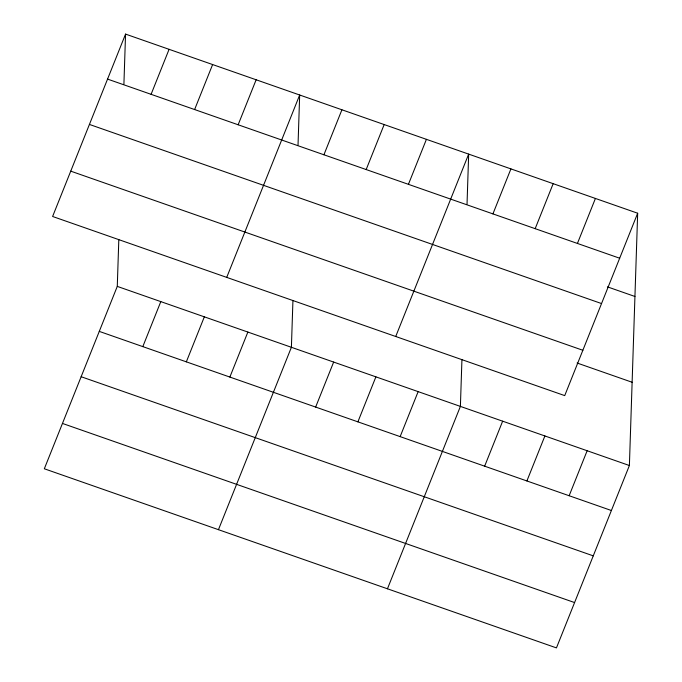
<?xml version="1.0" encoding="UTF-8"?>
<svg xmlns="http://www.w3.org/2000/svg" width="682" height="682" viewBox="0 0 682 682"><rect width="100%" height="100%" fill="white"/><g stroke="black" fill="none" stroke-linecap="round" stroke-linejoin="round"><path stroke-width="1.02" d="M637.67 213.227L564.722 395.611L52.608 216.484L125.556 34.1L637.67 213.227L629.392 465.516L556.444 647.9L44.33 468.773L117.278 286.389L118.813 239.561M123.911 84.056L125.556 34.1M292.936 300.464L291.402 347.291L218.453 529.675M298.034 144.959L299.671 95.003L226.722 277.386M461.936 359.576L460.393 406.404L387.453 588.788M467.034 204.071L468.67 154.115L395.722 336.499M151.089 94.321L169.085 49.326M194.617 109.546L212.614 64.551M142.811 346.618L160.807 301.615M238.146 124.772L256.142 79.777M186.339 361.844L204.336 316.84M229.868 377.069L247.864 332.066M323.924 154.78L341.921 109.785M366.174 169.554L384.171 124.559M315.647 407.069L333.651 362.074M408.424 184.336L426.421 139.333M357.897 421.851L375.893 376.848M400.146 436.625L418.143 391.63M492.924 213.892L510.92 168.889M535.174 228.666L553.17 183.671M484.646 466.181L502.643 421.186M577.424 243.448L595.42 198.445M526.896 480.955L544.892 435.96M569.146 495.737L587.142 450.742M107.551 79.095L619.674 258.222M607.432 286.858L634.942 296.482M89.419 124.431L601.541 303.558M70.74 171.148L582.854 350.275M577.1 363.02L632.129 382.261M117.278 286.389L629.392 465.516M99.282 331.392L611.396 510.511M81.149 376.728L593.263 555.856M62.463 423.437L574.585 602.564"/></g></svg>
